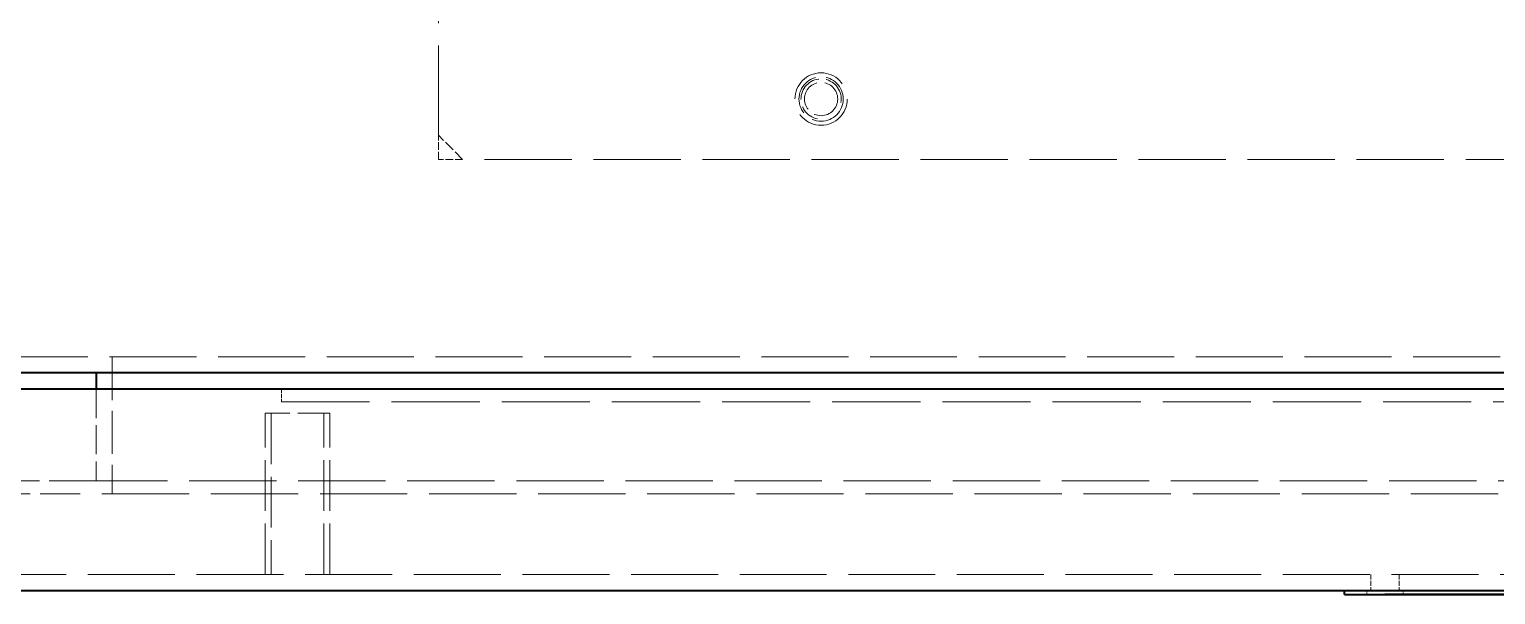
# Model space of a CAD drawing. Header units: millimetres. Extents: x 0 to 5945, y 0 to 4205.
# Drawn here: x 1600.6 to 1782.6, y 2112.4 to 2182.6 of the extents above; entities that cross this region are included whole.
import ezdxf

# ---------------------------------------------------------------- set-up
doc = ezdxf.new("R2010")
doc.units = ezdxf.units.MM
doc.header["$LTSCALE"] = 5
doc.linetypes.add('DASHED', pattern=[0.2067, 0.1654, -0.0413])
doc.layers.add('가려진 것(ISO)', color=2, linetype='DASHED', lineweight=18)
doc.layers.add('가시적인 것(ISO)', color=3, linetype='Continuous', lineweight=40)

msp = doc.modelspace()

# ---------------------------------------------------------------- linework, layer by layer
at = {"layer": '가려진 것(ISO)', "ltscale": 13.449444}
msp.add_line((1651.376, 2169.457), (1651.376, 2308.457), dxfattribs=at)
at = {"layer": '가려진 것(ISO)', "ltscale": 1.142718}
for p, q in [((1651.376, 2166.457), (1651.376, 2169.457)), ((1654.376, 2166.457), (1651.376, 2166.457))]:
    msp.add_line(p, q, dxfattribs=at)
at = {"layer": '가려진 것(ISO)', "ltscale": 1.616089}
msp.add_line((1654.376, 2166.457), (1651.376, 2169.457), dxfattribs=at)
at = {"layer": '가려진 것(ISO)', "ltscale": 13.096966}
msp.add_line((2033.376, 2166.457), (1654.376, 2166.457), dxfattribs=at)
at = {"layer": '가려진 것(ISO)', "ltscale": 13.050004}
for p, q in [((2106.876, 2141.957), (1580.876, 2141.957)), ((1580.876, 2114.957), (2106.876, 2114.957))]:
    msp.add_line(p, q, dxfattribs=at)
at = {"layer": '가려진 것(ISO)', "ltscale": 6.475868}
msp.add_line((1610.876, 2141.957), (1610.876, 2124.957), dxfattribs=at)
at = {"layer": '가려진 것(ISO)', "ltscale": 4.342608}
msp.add_line((1608.876, 2137.957), (1608.876, 2126.557), dxfattribs=at)
at = {"layer": '가려진 것(ISO)', "ltscale": 0.609403}
msp.add_line((1631.876, 2137.957), (1631.876, 2136.357), dxfattribs=at)
at = {"layer": '가려진 것(ISO)', "ltscale": 13.234077}
msp.add_line((1631.876, 2136.357), (2055.876, 2136.357), dxfattribs=at)
at = {"layer": '가려진 것(ISO)', "ltscale": 4.786925}
msp.add_line((1637.876, 2134.957), (1629.876, 2134.957), dxfattribs=at)
at = {"layer": '가려진 것(ISO)', "ltscale": 7.618686}
for p, q in [((1629.876, 2114.957), (1629.876, 2134.957)), ((1630.62, 2134.957), (1630.62, 2114.957)), ((1637.132, 2114.957), (1637.132, 2134.957)), ((1637.876, 2114.957), (1637.876, 2134.957))]:
    msp.add_line(p, q, dxfattribs=at)
at = {"layer": '가려진 것(ISO)', "ltscale": 5.983681}
for p, q in [((1596.876, 2126.557), (1606.876, 2126.557)), ((1606.876, 2124.957), (1596.876, 2124.957))]:
    msp.add_line(p, q, dxfattribs=at)
at = {"layer": '가려진 것(ISO)', "ltscale": 13.103877}
for p, q in [((1606.876, 2126.557), (2080.876, 2126.557)), ((2080.876, 2124.957), (1606.876, 2124.957))]:
    msp.add_line(p, q, dxfattribs=at)
at = {"layer": '가려진 것(ISO)', "ltscale": 0.761779}
for p, q in [((1767.126, 2114.957), (1767.126, 2112.957)), ((1770.626, 2114.957), (1770.626, 2112.957))]:
    msp.add_line(p, q, dxfattribs=at)
at = {"layer": '가려진 것(ISO)', "ltscale": 0.19037}
for p, q in [((1766.626, 2112.457), (1766.626, 2112.957)), ((1771.126, 2112.457), (1771.126, 2112.957))]:
    msp.add_line(p, q, dxfattribs=at)
at = {"layer": '가려진 것(ISO)', "ltscale": 0.003709}
for p, q in [((1768.976, 2112.457), (1768.976, 2112.447)), ((1773.235, 2112.457), (1773.235, 2112.447))]:
    msp.add_line(p, q, dxfattribs=at)
at = {"layer": '가려진 것(ISO)', "ltscale": 9.879222}
msp.add_circle((1698.876, 2173.957), 3.25, dxfattribs=at)
at = {"layer": '가려진 것(ISO)', "ltscale": 6.582059}
msp.add_circle((1698.876, 2173.957), 2.75, dxfattribs=at)
at = {"layer": '가려진 것(ISO)', "ltscale": 4.94729}
msp.add_circle((1698.876, 2173.957), 2.067, dxfattribs=at)
at = {"layer": '가려진 것(ISO)', "ltscale": 4.487736}
msp.add_arc((1698.876, 2173.957), 2.5, 350, 260, dxfattribs=at)
at = {"layer": '가시적인 것(ISO)'}
for p, q in [((2108.876, 2139.957), (1578.876, 2139.957)), ((1608.876, 2139.957), (1608.876, 2137.957)), ((2108.876, 2137.957), (1578.876, 2137.957)), ((1578.876, 2112.957), (2108.876, 2112.957)), ((1763.876, 2112.457), (1763.876, 2112.957)), ((1763.876, 2112.457), (1827.747, 2112.457)), ((1768.876, 2112.457), (1768.876, 2112.447)), ((1773.156, 2112.447), (1768.876, 2112.447)), ((1773.156, 2112.457), (1773.156, 2112.447)), ((1827.75, 2112.447), (1773.156, 2112.447))]:
    msp.add_line(p, q, dxfattribs=at)

doc.saveas('drawing.dxf')
